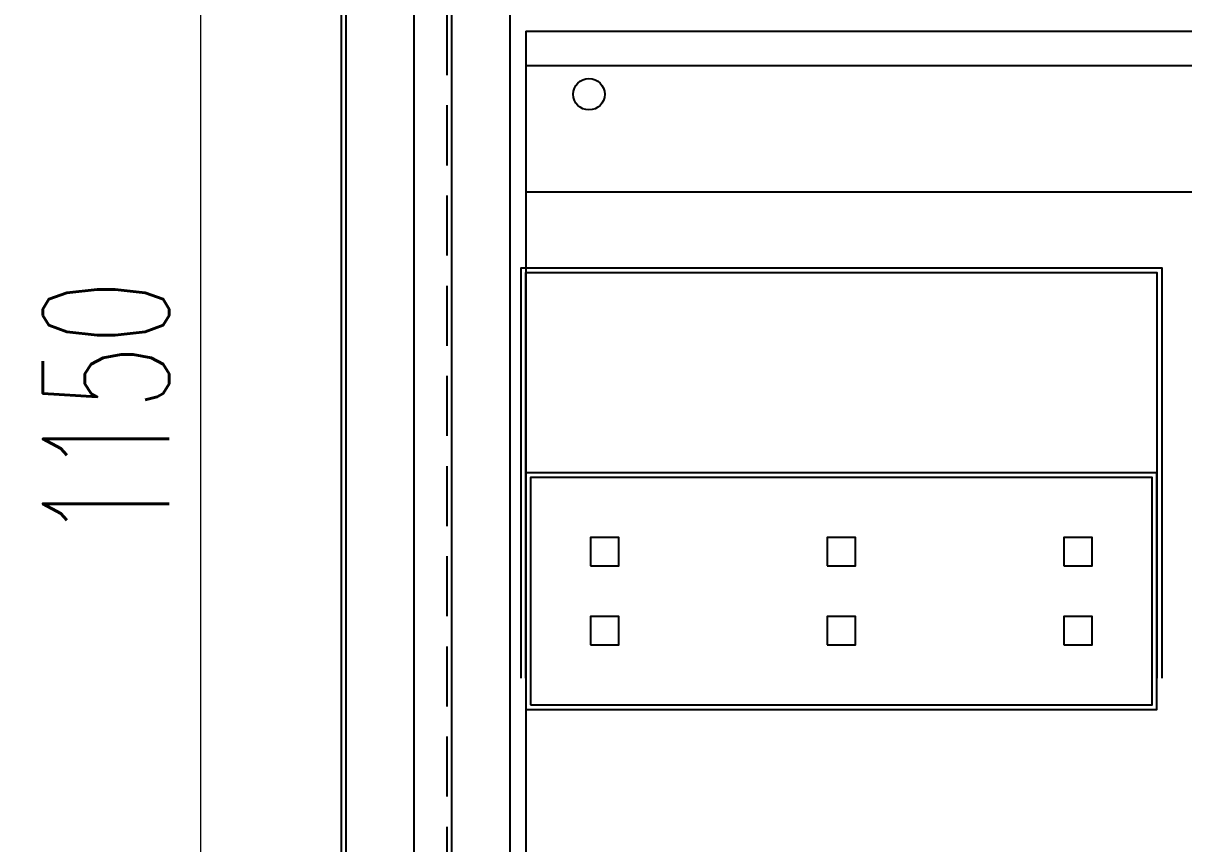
# Model space of a CAD drawing. Header units: millimetres. Extents: x -208796 to -83323, y 30910 to 103951.
# Drawn here: x -100601 to -100233.3, y 39767.9 to 40027.9 of the extents above; entities that cross this region are included whole.
import ezdxf

# ---------------------------------------------------------------- set-up
doc = ezdxf.new("R2010")
doc.units = ezdxf.units.MM
doc.header["$LTSCALE"] = 3
doc.linetypes.add('HIDDEN', pattern=[9.525, 6.35, -3.175])
doc.layers.add('@.VISIBLE', color=7, linetype='Continuous')
doc.styles.add('Ann_w01', font='romans.shx', dxfattribs={"width": 0.6, "bigfont": 'chineset.shx'})
doc.dimstyles.new('Dim 01_SC20', dxfattribs={"dimscale": 20, "dimtxt": 2, "dimasz": 1.3, "dimexe": 0.5, "dimexo": 0.5, "dimgap": 0.5, "dimtad": 1, "dimdec": 1, "dimzin": 12, "dimdsep": 46, "dimtxsty": 'Ann_w01', "dimblk": 'OPEN30', "dimcen": 1.5, "dimclrd": 6, "dimclre": 6, "dimclrt": 3, "dimadec": 1, "dimazin": 3, "dimtm": 1e-09, "dimtfac": 1, "dimtdec": 1, "dimtix": 1, "dimtmove": 0, "dimatfit": 3, "dimldrblk": 'OPEN30', "dimfxl": 0, "dimtolj": 1, "dimlwd": 20, "dimlwe": 20, "dimarcsym": 0})

# ---------------------------------------------------------------- blocks, each defined once
blk = doc.blocks.new('_Open30')
at = {"color": 0, "linetype": 'ByBlock', "lineweight": -2}
for p, q in [((-1, 0.268), (0, 0)), ((0, 0), (-1, -0.268)), ((0, 0), (-1, 0))]:
    blk.add_line(p, q, dxfattribs=at)
blk = doc.blocks.new('*D173')
at = {"layer": '@.VISIBLE', "color": 6, "lineweight": 20}
for p, q in [((-100510.3, 40480.41), (-100554.8, 40480.41)), ((-100544.8, 39356.41), (-100544.8, 40454.41)), ((-100510.3, 39330.41), (-100554.8, 39330.41))]:
    blk.add_line(p, q, dxfattribs=at)
at = {"layer": 'Defpoints', "color": 0}
for p in [(-100544.8, 40480.41), (-100500.3, 40480.41), (-100500.3, 39330.41)]:
    blk.add_point(p, dxfattribs=at)
at = {"layer": '@.VISIBLE', "color": 6, "lineweight": 20, "xscale": 26, "yscale": 26, "zscale": 26}
for p, rotation in [((-100544.8, 40480.41), 90), ((-100544.8, 39330.41), 270)]:
    blk.add_blockref('_Open30', p, dxfattribs=dict(at, rotation=rotation))
at = {"layer": '@.VISIBLE', "color": 3, "insert": (-100574.8, 39905.41), "char_height": 40, "attachment_point": 5, "rotation": 90, "style": 'Ann_w01'}
blk.add_mtext('\\A1;1150', dxfattribs=at)

msp = doc.modelspace()

# ---------------------------------------------------------------- linework, layer by layer
msp.add_lwpolyline([(-100441.8, 39974.42), (-99998.8, 39974.42), (-99998.8, 40014.42), (-100441.8, 40014.42)], close=True)
at = {"layer": '@.VISIBLE', "color": 151}
msp.add_line((-100441.8, 40025.38), (-99958.8, 40025.38), dxfattribs=at)
at = {"layer": '@.VISIBLE'}
for points in [[(-100500.3, 39330.41), (-99900.3, 39330.41), (-99900.3, 40450.41), (-100500.3, 40450.41)], [(-100498.8, 39331.91), (-99901.8, 39331.91), (-99901.8, 40448.91), (-100498.8, 40448.91)]]:
    msp.add_lwpolyline(points, close=True, dxfattribs=at)
at = {"layer": '@.VISIBLE', "color": 6}
for points in [[(-100477.3, 39353.41), (-99923.3, 39353.41), (-99923.3, 40412.41), (-100477.3, 40412.41)], [(-100465.3, 39365.41), (-99935.3, 39365.41), (-99935.3, 40400.41), (-100465.3, 40400.41)], [(-100446.8, 39383.91), (-99953.8, 39383.91), (-99953.8, 40381.91), (-100446.8, 40381.91)], [(-100441.8, 39810.38), (-100241.8, 39810.38), (-100241.8, 39885.38), (-100441.8, 39885.38)], [(-100440.3, 39811.88), (-100243.3, 39811.88), (-100243.3, 39883.88), (-100440.3, 39883.88)], [(-100421.3, 39855.88), (-100412.3, 39855.88), (-100412.3, 39864.88), (-100421.3, 39864.88)], [(-100346.3, 39855.88), (-100337.3, 39855.88), (-100337.3, 39864.88), (-100346.3, 39864.88)], [(-100271.3, 39855.88), (-100262.3, 39855.88), (-100262.3, 39864.88), (-100271.3, 39864.88)], [(-100421.3, 39830.88), (-100412.3, 39830.88), (-100412.3, 39839.88), (-100421.3, 39839.88)], [(-100346.3, 39830.88), (-100337.3, 39830.88), (-100337.3, 39839.88), (-100346.3, 39839.88)], [(-100271.3, 39830.88), (-100262.3, 39830.88), (-100262.3, 39839.88), (-100271.3, 39839.88)]]:
    msp.add_lwpolyline(points, close=True, dxfattribs=at)
at = {"layer": '@.VISIBLE', "color": 6, "linetype": 'HIDDEN'}
msp.add_lwpolyline([(-100466.8, 39363.91), (-99933.8, 39363.91), (-99933.8, 40401.91), (-100466.8, 40401.91)], close=True, dxfattribs=at)
at = {"layer": '@.VISIBLE', "color": 151}
msp.add_lwpolyline([(-100441.8, 40025.38), (-100441.8, 39388.91), (-99958.8, 39388.91), (-99958.8, 40025.38)], dxfattribs=at)
at = {"layer": '@.VISIBLE', "color": 6}
for points in [[(-100443.3, 39820.38), (-100443.3, 39950.38), (-100240.3, 39950.38), (-100240.3, 39820.38)], [(-100441.8, 39820.38), (-100441.8, 39948.88), (-100241.8, 39948.88), (-100241.8, 39820.38)]]:
    msp.add_lwpolyline(points, dxfattribs=at)
at = {"layer": '@.VISIBLE', "color": 151}
msp.add_circle((-100421.8, 40005.38), 5, dxfattribs=at)

# ---------------------------------------------------------------- dimensions: what is measured, and where the dimension line sits
at = {"layer": '@.VISIBLE'}
dim = msp.add_linear_dim(base=(-100544.8, 40480.41), p1=(-100500.3, 39330.41), p2=(-100500.3, 40480.41), angle=90, dimstyle='Dim 01_SC20', dxfattribs=at)
dim.commit()
dim.dimension.update_dxf_attribs({"geometry": '*D173', "text_midpoint": (-100574.8, 39905.41)})

doc.saveas('drawing.dxf')
